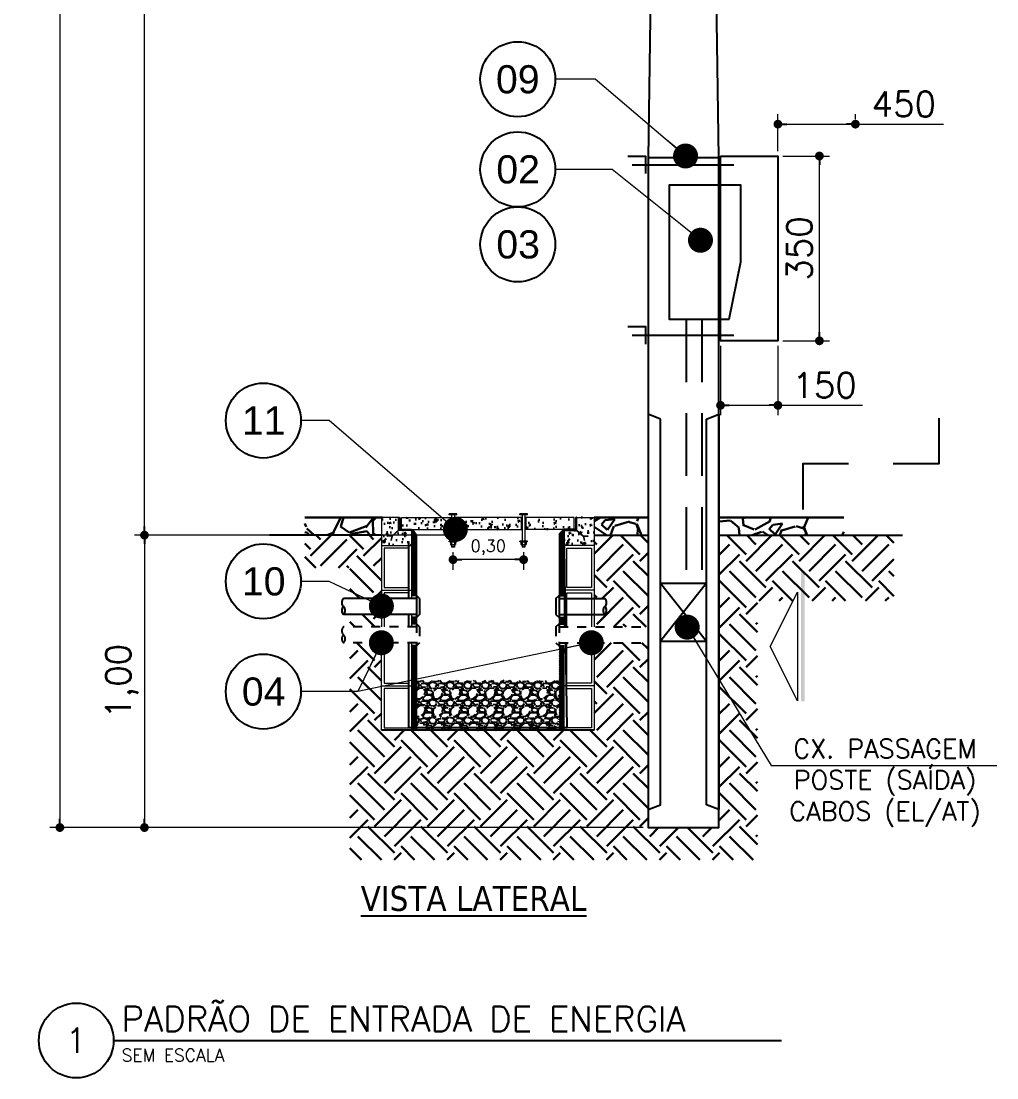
# Model space of a CAD drawing. Header units: inches. Extents: x -7660 to 802, y -193 to 3.
# Drawn here: x 469.91 to 480.67, y -149.16 to -137.51 of the extents above; entities that cross this region are included whole.
import ezdxf
from ezdxf.enums import TextEntityAlignment as Align

# ---------------------------------------------------------------- set-up
doc = ezdxf.new("R2010")
doc.units = ezdxf.units.IN
doc.header["$MEASUREMENT"] = 0
doc.linetypes.add('HIDDEN', pattern=[0.375, 0.25, -0.125])
for name, color, linetype in [('0-PENA01', 1, 'Continuous'), ('0-PENA06', 6, 'Continuous'), ('_A INSTALAR', 10, 'Continuous'), ('Civil_Titulo', 7, 'Continuous'), ('COTAS', 8, 'Continuous'), ('CSS PENA-02_INSTALAR', 6, 'Continuous'), ('CSS-HACHURAS-2', 253, 'Continuous'), ('CSS1-COTAS', 8, 'Continuous'), ('Indic_Exec', 10, 'Continuous'), ('indicação', 7, 'Continuous'), ('L3', 3, 'Continuous'), ('lay_exec', 2, 'Continuous'), ('TEXTO', 7, 'Continuous')]:
    doc.layers.add(name, color=color, linetype=linetype)
doc.layers.add('existente', color=8, linetype='Continuous', lineweight=0)
doc.styles.add('Arial_TXT', font='arial.ttf')
doc.styles.add('KBBR', font='KBBR.SHX')
doc.styles.add('Regua80-25', font='romans.shx', dxfattribs={"height": 5})
doc.styles.add('ROMANS', font='romans.shx', dxfattribs={"height": 10})
doc.styles.get("Standard").update_dxf_attribs({"font": 'arial.ttf'})
doc.styles.add('tahoma', font='tahoma.ttf')
doc.dimstyles.new('STANDARD$0', dxfattribs={"dimtxt": 0.15, "dimasz": 0.25, "dimexe": 0.2, "dimexo": 0.4, "dimgap": 0.08, "dimtad": 1, "dimdsep": 46, "dimtxsty": 'ROMANS', "dimblk": 'OBLIQUE', "dimcen": 2.5, "dimclrd": 1, "dimclre": 1, "dimclrt": 2, "dimadec": 0, "dimazin": 0, "dimtfac": 1, "dimtmove": 2, "dimatfit": 3, "dimldrblk": 'OBLIQUE', "dimfxl": 1, "dimtolj": 1, "dimtzin": 0, "dimarcsym": 0})
doc.dimstyles.new('VERMELHA', dxfattribs={"dimtxt": 0.15, "dimasz": 0.09, "dimexe": 0.18, "dimexo": 0.18, "dimgap": 0.18, "dimtad": 1, "dimdec": 3, "dimzin": 1, "dimdsep": 46, "dimtxsty": 'Standard', "dimblk1": 'DOT', "dimblk2": 'DOT', "dimsah": 1, "dimcen": 2.5, "dimclrd": 1, "dimclre": 1, "dimclrt": 256, "dimadec": 0, "dimazin": 0, "dimtfac": 1, "dimtdec": 3, "dimtmove": 0, "dimatfit": 3, "dimldrblk": 'DOT', "dimfxl": 1, "dimtolj": 1, "dimtzin": 1, "dimarcsym": 0})
pattern_1 = [(50, (-40700.718083, -20864.011923), (0.07172601826, -0.0062752135), [0.0075, -0.0825]), (355, (-40700.71808, -20864.01192), (-0.01387513336, 0.07521921337), [0.006, -0.066]), (100.45144446, (-40700.712106, -20864.012446), (0.05785088467, 0.0689439991), [0.0063740192, -0.0701142112]), (46.1842, (-40700.71808, -20863.99192), (0.10672413307, -0.01655192808), [0.01125, -0.12375]), (96.6356355, (-40700.70919, -20863.9933), (0.09346619457, 0.09741186008), [0.0095610342, -0.105171376]), (351.184164, (-40700.71808, -20863.99192), (0.0934661945, 0.09741186003), [0.009, -0.0990000001]), (21, (-40700.708083, -20863.996923), (0.05969070521, -0.04026188907), [0.0075, -0.0825]), (326, (-40700.70808, -20863.99692), (0.02433153319, 0.0725150045), [0.006, -0.066]), (71.45144474, (-40700.70311, -20864.00028), (0.08402223767, 0.03225311528), [0.006374019, -0.0701142112]), (37.5, (-40700.718083, -20864.011923), (0.001215985532, 0.033289385383), [0, -0.0652, 0, -0.067, 0, -0.06625]), (7.5, (-40700.718083, -20864.011923), (0.026306953744, 0.039441171188), [0, -0.0382, 0, -0.0637, 0, -0.02525]), (327.5, (-40700.740383, -20864.011923), (0.053382243617, -0.002255487173), [0, -0.025, 0, -0.078, 0, -0.1035]), (317.5, (-40700.750383, -20864.011923), (0.058318616934, 0.010010498233), [0, -0.0325, 0, -0.0518, 0, -0.0735])]
pattern_2 = [(253.012787504, (-64471.820498, 93420.952495), (-1.034069382188, -3.4613148531766), [0.0403608, -3.9957264141]), (209.969740728, (-64471.83229, 93420.913895), (3.1359225548097, 1.7933180783775), [0.0692604, -6.8567774284]), (157.510447078, (-64471.892289, 93420.879297), (4.1135636248543, -1.7229609119988), [0.0488364, -4.8348097788]), (292.273689006, (-64471.96663, 93420.761877), (-2.2638172343332, 5.5646322007421), [0.0630714, -6.2440674125]), (317.833654178, (-64471.942725, 93420.703512), (-2.8808874228215, 2.6287806407209), [0.0618465, -6.1228119384]), (22.273689006, (-64471.896884, 93420.661995), (-5.5646322007421, -2.2638172343332), [0.0630714, -6.2440674125]), (62.694240467, (-64471.838519, 93420.685901), (-2.2667455842208, -4.3671345818987), [0.0834087, -8.2574545647]), (97.255328375, (-64471.800256, 93420.760016), (-0.8860341747116, 6.8691297440974), [0.0787464, -7.79589644904]), (146.429565615, (-64471.810201, 93420.838132), (-3.8233499096767, 2.5203165412653), [0.063285, -6.2652219329]), (200.23635831, (-64471.86293, 93420.873126), (3.117601175743, 1.1227479276333), [0.0722496, -3.5402287736]), (247.397437798, (-64471.93072, 93420.848135), (-1.8680677695876, -4.51224143948745), [0.0934344, -9.2500125014]), (163.814074834, (-64471.69619, 93420.884676), (-2.66395922391, 0.7438556670105), [0.0318903, -3.1571534438]), (196.46923439, (-64471.726816, 93420.893565), (3.7881713264874, 1.1044265485667), [0.0606711, -6.00645342485]), (250, (-64471.785, 93420.87637), (0.12678547852, -0.2718923361), [0.0424263, -0.3818377687]), (228.198590514, (-64471.819244, 93420.900117), (1.10589072351, 1.177712064833), [0.0228474, -2.26188453176]), (316.801409486, (-64471.834473, 93420.883085), (-0.652248771678, 0.68889152981), [0.0323109, -1.58323854214]), (55.96375653, (-64471.81092, 93420.86097), (0.562106051289, 0.924141107789), [0.0524787, -1.69680686845]), (186.56505118, (-64471.78155, 93420.90446), (0.670570150744, -0.01832137907), [0.0379473, -0.91073599805]), (41.389540334, (-64471.992171, 93420.80955), (2.3385669255433, 2.083531793555), [0.05316, -5.262853544]), (95.346175942, (-64471.952288, 93420.844698), (0.3070709193004, -3.497957611311), [0.0445983, -4.4152223242]), (318.198590514, (-64471.806903, 93420.958834), (-1.177712064833, 1.10589072351), [0.0456945, -2.23903743176]), (8.610459666, (-64471.77284, 93420.928376), (-3.0992797966766, -0.452177776889), [0.05316, -5.262853544]), (4.44395478, (-64471.913564, 93420.640977), (-1.613032637599, -0.090142720389), [0.051264, -2.5119371236]), (319.77514057, (-64471.862454, 93420.644949), (-2.7541019442993, 2.35688830461), [0.0429534, -4.252392919]), (91.801409486, (-64471.6774, 93420.68821), (-0.090142720389, 1.6130326376), [0.0456945, -2.23903743176]), (42.354024636, (-64471.678835, 93420.733882), (-3.027458455354, -2.7357805652327), [0.0502893, -4.9786270843]), (94.44395478, (-64471.810626, 93420.626085), (0.090142720389, -1.613032637599), [0.025632, -2.5375691236]), (126.309932474, (-64471.69371, 93420.6806), (-0.7790342502, 0.960783865922), [0.015297, -1.5144088541]), (190.96375653, (-64471.70277, 93420.69293), (0.942462486855, 0.108464099456), [0.0618465, -1.1750851877]), (211.009005957, (-64471.763488, 93420.681167), (2.5921378825878, 1.539747121333), [0.057315, -5.6741769524]), (328.69006753, (-64471.79951, 93420.8365), (-0.525463293155, 0.4169991937), [0.0432666, -1.0383987826]), (18.157226587, (-64471.762543, 93420.814013), (4.8757406709313, 1.6115684626556), [0.0755382, -7.4782687872]), (85.9453959, (-64471.690766, 93420.837553), (-0.2000709947885, -2.410388266866), [0.0308868, -3.0578022423]), (115, (-64471.68858, 93420.86836), (-0.3986778146, 0.1451068576), [0.018, -0.282]), (145.256437164, (-64471.77273, 93420.686788), (1.9750676940995, -1.396104438688), [0.0416772, -4.1260559968]), (73.012787504, (-64471.806976, 93420.71054), (1.034069382188, 3.4613148531766), [0.0807216, -3.9553656141]), (25, (-64471.7834, 93420.78774), (0.1451068576, 0.3986778146), [0.078, -0.222]), (350.304846469, (-64471.7127, 93420.820704), (3.6064217107654, -0.6353915675548), [0.0474342, -4.69598229025]), (279.0546041, (-64471.665944, 93420.812716), (0.235249577978, -1.214354822966), [0.0436806, -2.1403523668]), (232.645975364, (-64471.65907, 93420.76958), (-3.8980996008868, -5.127847453032), [0.0711195, -7.0408422547]), (200.42607874, (-64471.702221, 93420.713046), (-3.6613858479651, -1.3763188846777), [0.0752397, -7.4487220224])]

# ---------------------------------------------------------------- blocks, each defined once
blk = doc.blocks.new('*U130')
at = {"color": 0}
blk.add_line((450, 0), (8487, 0), dxfattribs=at)
blk.add_circle((0, 0), 450, dxfattribs=at)
at = {"layer": 'Indic_Exec', "color": 4, "style": 'ROMANS'}
blk.add_attdef('TÍTULO', (547, 110), '', height=300, dxfattribs=at)
blk.add_attdef('00', text='', height=300, dxfattribs=at).set_placement((0, 0), align=Align.MIDDLE)
at = {"layer": 'Indic_Exec', "color": 2, "style": 'ROMANS'}
blk.add_attdef('ESCALA', (547, -251), '', height=150, dxfattribs=at)
blk = doc.blocks.new('A$C264D5A74')
at = {"layer": 'CSS-HACHURAS-2'}
h = blk.add_hatch(color=256, dxfattribs=at)
h.dxf.hatch_style = 1
h.paths.add_polyline_path([(9.524, 0.636), (1.272, 0.636, -0.4142136), (0.636, 1.272), (0.636, 9.524, 0.4142136), (0, 10.16), (0, 0), (10.16, 0, 0.4142136)])
at = {"color": 0, "ltscale": 0.001}
blk.add_lwpolyline([(0, 10.16), (0, 10.16, -0.4142136), (0.636, 9.524), (0.636, 1.272, 0.4142136), (1.272, 0.636), (9.524, 0.636, -0.4142136), (10.16, 0), (10.16, 0), (0, 0)], format="xyb", close=True, dxfattribs=at)
blk = doc.blocks.new('DOT')
at = {"layer": 'COTAS', "color": 0, "linetype": 'ByBlock'}
blk.add_line((-0.5, 0), (-1, 0), dxfattribs=at)
at = {"layer": 'COTAS', "color": 0, "linetype": 'ByBlock', "const_width": 0.5}
blk.add_lwpolyline([(-0.25, 0, 1), (0.25, 0, 1)], format="xyb", close=True, dxfattribs=at)
blk = doc.blocks.new('*D93')
at = {"layer": 'existente', "color": 8, "lineweight": -2, "transparency": 16777216}
for p, q in [((-1.3986, -0.3531), (-1.3986, -0.4232)), ((-1.1163, -0.3531), (-1.1163, -0.4232)), ((-1.1513, -0.3832), (-1.3636, -0.3832))]:
    blk.add_line(p, q, dxfattribs=at)
at = {"layer": 'existente', "color": 8, "lineweight": -2, "transparency": 16777216, "xscale": 0.035, "yscale": 0.035, "zscale": 0.035, "rotation": 180}
blk.add_blockref('DOT', (-1.3986, -0.3832), dxfattribs=at)
at = {"layer": 'existente', "color": 8, "lineweight": -2, "transparency": 16777216, "xscale": 0.035, "yscale": 0.035, "zscale": 0.035}
blk.add_blockref('DOT', (-1.1163, -0.3832), dxfattribs=at)
at = {"layer": 'existente', "color": 7, "transparency": 16777216, "insert": (-1.2575, -0.3352), "char_height": 0.047, "attachment_point": 5, "style": 'ROMANS'}
blk.add_mtext('\\A1;0,30', dxfattribs=at)
blk = doc.blocks.new('_Dot')
at = {"layer": '0-PENA01', "color": 0, "lineweight": -2}
blk.add_line((-0.5, 0), (-1, 0), dxfattribs=at)
at = {"layer": '0-PENA01', "color": 0, "const_width": 0.5}
blk.add_lwpolyline([(-0.25, 0, 1), (0.25, 0, 1)], format="xyb", close=True, dxfattribs=at)
blk = doc.blocks.new('*D94')
at = {"layer": 'existente', "color": 8, "lineweight": -2, "transparency": 16777216}
for p, q in [((-0.5732, 5.7736), (-2.6718, 5.7736)), ((-2.6318, -0.2503), (-2.6318, 5.7386)), ((-1.3734, -0.2853), (-2.6718, -0.2853))]:
    blk.add_line(p, q, dxfattribs=at)
at = {"layer": 'existente', "color": 8, "lineweight": -2, "transparency": 16777216, "xscale": 0.035, "yscale": 0.035, "zscale": 0.035}
for p, rotation in [((-2.6318, 5.7736), 90), ((-2.6318, -0.2853), 270)]:
    blk.add_blockref('DOT', p, dxfattribs=dict(at, rotation=rotation))
at = {"layer": 'existente', "color": 7, "transparency": 16777216, "insert": (-2.7214, 2.7441), "char_height": 0.1, "attachment_point": 5, "rotation": 90, "style": 'ROMANS'}
blk.add_mtext('\\A1;6,20', dxfattribs=at)
blk = doc.blocks.new('*D95')
at = {"layer": 'existente', "color": 8, "lineweight": -2, "transparency": 16777216}
for p, q in [((-0.5732, 5.7736), (-3.0096, 5.7736)), ((-2.9696, 5.7386), (-2.9696, -1.419)), ((-0.639, -1.454), (-3.0096, -1.454))]:
    blk.add_line(p, q, dxfattribs=at)
at = {"layer": 'existente', "color": 8, "lineweight": -2, "transparency": 16777216, "xscale": 0.035, "yscale": 0.035, "zscale": 0.035}
for p, rotation in [((-2.9696, 5.7736), 90), ((-2.9696, -1.454), 270)]:
    blk.add_blockref('DOT', p, dxfattribs=dict(at, rotation=rotation))
at = {"layer": 'existente', "color": 7, "transparency": 16777216, "insert": (-3.0592, 2.743), "char_height": 0.1, "attachment_point": 5, "rotation": 90, "style": 'ROMANS'}
blk.add_mtext('\\A1;7,20', dxfattribs=at)
blk = doc.blocks.new('*D96')
at = {"layer": 'existente', "color": 8, "lineweight": -2, "transparency": 16777216}
for p, q in [((-1.3734, -0.2853), (-2.6718, -0.2853)), ((-2.6318, -0.3203), (-2.6318, -1.419)), ((-1.5484, -1.454), (-2.6718, -1.454))]:
    blk.add_line(p, q, dxfattribs=at)
at = {"layer": 'existente', "color": 8, "lineweight": -2, "transparency": 16777216, "xscale": 0.035, "yscale": 0.035, "zscale": 0.035}
for p, rotation in [((-2.6318, -0.2853), 90), ((-2.6318, -1.454), 270)]:
    blk.add_blockref('DOT', p, dxfattribs=dict(at, rotation=rotation))
at = {"layer": 'existente', "color": 7, "transparency": 16777216, "insert": (-2.7214, -0.8697), "char_height": 0.1, "attachment_point": 5, "rotation": 90, "style": 'ROMANS'}
blk.add_mtext('\\A1;1,00', dxfattribs=at)
blk = doc.blocks.new('*D98')
at = {"layer": 'existente', "color": 8, "lineweight": -2, "transparency": 16777216}
for p, q in [((-0.0798, 1.2302), (0.1059, 1.2302)), ((0.0659, 0.5265), (0.0659, 1.1952)), ((-0.0798, 0.4915), (0.1059, 0.4915))]:
    blk.add_line(p, q, dxfattribs=at)
at = {"layer": 'existente', "color": 8, "lineweight": -2, "transparency": 16777216, "xscale": 0.035, "yscale": 0.035, "zscale": 0.035}
for p, rotation in [((0.0659, 1.2302), 90), ((0.0659, 0.4915), 270)]:
    blk.add_blockref('DOT', p, dxfattribs=dict(at, rotation=rotation))
at = {"layer": 'existente', "color": 7, "transparency": 16777216, "insert": (-0.0141, 0.8609), "char_height": 0.1, "attachment_point": 5, "rotation": 90, "style": 'ROMANS'}
blk.add_mtext('\\A1;350', dxfattribs=at)
blk = doc.blocks.new('TAG_LEGENDA')
at = {"layer": 'CSS1-COTAS'}
blk.add_circle((0, 0), 20, dxfattribs=at)
at = {"layer": 'CSS1-COTAS', "color": 3, "style": 'Regua80-25'}
blk.add_attdef('ERRO', text='', height=15, dxfattribs=at).set_placement((0, 0), align=Align.MIDDLE_CENTER)
blk = doc.blocks.new('*D99')
at = {"layer": 'existente', "color": 8, "lineweight": -2, "transparency": 16777216}
for p, q in [((-0.3293, 0.4715), (-0.3293, 0.1937)), ((-0.0998, 0.4715), (-0.0998, 0.1937)), ((-0.2943, 0.2337), (-0.1348, 0.2337)), ((-0.0998, 0.2337), (0.238, 0.2337))]:
    blk.add_line(p, q, dxfattribs=at)
at = {"layer": 'existente', "color": 8, "lineweight": -2, "transparency": 16777216, "xscale": 0.035, "yscale": 0.035, "zscale": 0.035, "rotation": 180}
blk.add_blockref('DOT', (-0.3293, 0.2337), dxfattribs=at)
at = {"layer": 'existente', "color": 8, "lineweight": -2, "transparency": 16777216, "xscale": 0.035, "yscale": 0.035, "zscale": 0.035}
blk.add_blockref('DOT', (-0.0998, 0.2337), dxfattribs=at)
at = {"layer": 'existente', "color": 7, "transparency": 16777216, "insert": (0.0866, 0.3137), "char_height": 0.1, "attachment_point": 5, "style": 'ROMANS'}
blk.add_mtext('\\A1;150', dxfattribs=at)
blk = doc.blocks.new('*D97')
at = {"layer": 'existente', "color": 8, "lineweight": -2, "transparency": 16777216}
for p, q in [((-0.0998, 1.2502), (-0.0998, 1.3975)), ((0.2097, 1.3775), (0.2097, 1.3975)), ((-0.0648, 1.3575), (0.1747, 1.3575)), ((0.2097, 1.3575), (0.5619, 1.3575))]:
    blk.add_line(p, q, dxfattribs=at)
at = {"layer": 'existente', "color": 8, "lineweight": -2, "transparency": 16777216, "xscale": 0.035, "yscale": 0.035, "zscale": 0.035, "rotation": 180}
blk.add_blockref('DOT', (-0.0998, 1.3575), dxfattribs=at)
at = {"layer": 'existente', "color": 8, "lineweight": -2, "transparency": 16777216, "xscale": 0.035, "yscale": 0.035, "zscale": 0.035}
blk.add_blockref('DOT', (0.2097, 1.3575), dxfattribs=at)
at = {"layer": 'existente', "color": 7, "transparency": 16777216, "insert": (0.4033, 1.4375), "char_height": 0.1, "attachment_point": 5, "style": 'ROMANS'}
blk.add_mtext('\\A1;450', dxfattribs=at)
blk = doc.blocks.new('entradass45')
at = {"linetype": 'ByBlock', "lineweight": 30}
h = blk.add_hatch(dxfattribs=at)
h.set_pattern_fill('GRAVEL', color=8, scale=0.3, angle=25)
h.set_pattern_definition(pattern_2)
h.paths.add_polyline_path([(-1.6802, -0.2853), (-1.6802, -0.2153), (-1.991, -0.2153), (-1.991, -0.2853)])
h = blk.add_hatch(dxfattribs=at)
h.set_pattern_fill('GRAVEL', color=8, scale=0.3, angle=25)
h.set_pattern_definition(pattern_2)
h.paths.add_polyline_path([(-0.8347, -0.2853), (-0.8347, -0.2153), (-0.619, -0.2153), (-0.619, -0.2853)])
h = blk.add_hatch(dxfattribs=at)
h.set_pattern_fill('GRAVEL', color=8, scale=0.3, angle=25)
h.set_pattern_definition(pattern_2)
h.paths.add_polyline_path([(0.1639, -0.2853), (0.1639, -0.2153), (-0.3361, -0.2153), (-0.3361, -0.2853)])
at = {"linetype": 'ByBlock'}
h = blk.add_hatch(dxfattribs=at)
h.set_pattern_fill('GRAVEL', color=8, scale=0.07)
h.set_pattern_definition([(228.012787504, (-40729.968548, -20863.8434185), (-0.56, -0.63), [0.00941752, -0.9323361633]), (184.969740728, (-40729.9748482, -20863.8504185), (0.84, 0.07), [0.01616076, -1.59991473329]), (132.510447078, (-40729.990948, -20863.8518185), (0.7, -0.77), [0.01139516, -1.12812228173]), (267.273689006, (-40730.0182482, -20863.8693185), (0.07, 1.4), [0.01471666, -1.45694906291]), (292.833654178, (-40730.0189482, -20863.8840185), (-0.35, 0.84), [0.01443085, -1.42865611897]), (357.273689006, (-40730.0133482, -20863.8973185), (-1.4, 0.07), [0.01471666, -1.45694906291]), (37.694240467, (-40729.9986482, -20863.8980185), (-0.91, -0.7), [0.01946203, -1.92673939842]), (72.255328375, (-40729.9832482, -20863.8861185), (0.49, 1.54), [0.01837416, -1.81904250478]), (121.429565615, (-40729.9776482, -20863.8686185), (-0.56, 0.91), [0.0147665, -1.46188511768]), (175.236358309, (-40729.985348, -20863.8560185), (0.77, -0.07), [0.01685824, -0.82605338052]), (222.397437798, (-40730.0021482, -20863.8546185), (-0.84, -0.77), [0.02180136, -2.15833625034]), (138.814074834, (-40729.948948, -20863.8700185), (-0.49, 0.42), [0.00744107, -0.73666913689]), (171.46923439, (-40729.9545482, -20863.8651185), (0.91, -0.14), [0.01415659, -1.40150579913]), (225, (-40729.96855, -20863.86302), (-8e-18, -0.07), [0.00989947, -0.08909547937]), (203.198590514, (-40729.973448, -20863.8546185), (0.35, 0.14), [0.00533106, -0.52777305741]), (291.801409486, (-40729.978348, -20863.856719), (-0.07, 0.21), [0.00753921, -0.3694223265]), (30.963756532, (-40729.975548, -20863.863719), (0.21, 0.14), [0.01224503, -0.39592160264]), (161.565051177, (-40729.965048, -20863.857419), (0.14, -0.07), [0.00885437, -0.21250506621]), (16.389540334, (-40730.0189482, -20863.8567185), (0.7, 0.21), [0.012404, -1.22799916027]), (70.346175942, (-40730.007048, -20863.8532185), (-0.2800000000001, -0.77000000000024), [0.01040627, -1.03021854231]), (293.198590514, (-40729.965048, -20863.8434185), (-0.14, 0.35), [0.01066205, -0.52244206741]), (343.610459666, (-40729.9608482, -20863.8532185), (-0.7, 0.21), [0.012404, -1.22799916027]), (339.44395478, (-40730.018948, -20863.9001185), (-0.35, 0.14), [0.0119616, -0.58611866217]), (294.775140569, (-40730.007748, -20863.9043185), (-0.35, 0.77), [0.01002246, -0.99222501443]), (66.801409486, (-40729.964348, -20863.9134185), (0.14, 0.35), [0.01066205, -0.52244206741]), (17.354024636, (-40729.9601482, -20863.9036185), (-0.91, -0.28), [0.01173417, -1.161679653]), (69.44395478, (-40729.998648, -20863.9134185), (-0.14, -0.35), [0.0059808, -0.59209946217]), (101.309932474, (-40729.968548, -20863.913419), (-0.07, 0.28), [0.0035693, -0.35336206595]), (165.96375653, (-40729.969248, -20863.909919), (0.21, -0.07), [0.01443085, -0.27418654379]), (186.009005957, (-40729.9832482, -20863.9064185), (0.7, 0.07), [0.0133735, -1.32397462222]), (303.690067526, (-40729.975548, -20863.870019), (-0.07, 0.14), [0.01009554, -0.24229304928]), (353.157226587, (-40729.9699482, -20863.8784185), (1.19, -0.14), [0.01762558, -1.74492938368]), (60.945395901, (-40729.952448, -20863.8805185), (-0.28, -0.49), [0.00720692, -0.71348718987]), (90, (-40729.94895, -20863.87422), (-0.07, 0.07), [0.0042, -0.0658]), (120.256437164, (-40729.984648, -20863.9043185), (0.28, -0.49), [0.00972468, -0.96274639926]), (48.012787504, (-40729.989548, -20863.8959185), (0.56, 0.63), [0.01883504, -0.9229186433]), (0, (-40729.97695, -20863.88192), (0.07, 0.07), [0.0182, -0.0518]), (325.304846469, (-40729.958748, -20863.8819185), (0.7, -0.49), [0.01106798, -1.09572920106]), (254.0546041, (-40729.949648, -20863.8882185), (-0.07, -0.28), [0.01019214, -0.49941555225]), (207.645975364, (-40729.9524482, -20863.8980185), (-1.33, -0.7), [0.01659455, -1.64286319276]), (175.42607874, (-40729.9671482, -20863.9057185), (-0.91, 0.07), [0.01755593, -1.73803513856])])
h.paths.add_polyline_path([(-0.975, -0.8658), (-1.5445, -0.8658), (-1.5445, -1.0658), (-1.4097, -1.0658), (-1.366, -1.0658), (-1.296, -1.0658), (-1.2267, -1.0658), (-1.1583, -1.0658), (-1.1097, -1.0658), (-0.975, -1.0658)])
at = {"layer": '0-PENA06', "linetype": 'ByBlock', "lineweight": 30}
h = blk.add_hatch(dxfattribs=at)
h.set_pattern_fill('EARTH', color=8, scale=0.6, angle=45)
h.set_pattern_definition([(45, (-40726.44356, -20844.17684), (0, 0.21213203436), [0.15, -0.15]), (45, (-40726.48333, -20844.13706), (0, 0.21213203436), [0.15, -0.15]), (45, (-40726.52311, -20844.09729), (0, 0.21213203436), [0.15, -0.15]), (135, (-40726.52311, -20844.07077), (-0.21213203436, 1e-17), [0.15, -0.15]), (135, (-40726.48333, -20844.031), (-0.21213203436, 1e-17), [0.15, -0.15]), (135, (-40726.44356, -20843.99122), (-0.21213203436, 1e-17), [0.15, -0.15])])
h.paths.add_polyline_path([(-1.8105, -0.6022), (-1.6847, -0.6022), (-1.6847, -0.6522), (-1.8105, -0.6522)])
h.paths.add_polyline_path([(-1.991, -0.2853), (-1.991, -0.4158), (-1.8105, -0.4158), (-1.8105, -0.539), (-1.6847, -0.539), (-1.6847, -0.2853)])
h = blk.add_hatch(dxfattribs=at)
h.set_pattern_fill('EARTH', color=8, scale=0.6, angle=45)
h.set_pattern_definition([(45, (-40725.76351, -20842.50024), (0, 0.21213203436), [0.15, -0.15]), (45, (-40725.80329, -20842.46047), (0, 0.21213203436), [0.15, -0.15]), (45, (-40725.84306, -20842.42069), (0, 0.21213203436), [0.15, -0.15]), (135, (-40725.84306, -20842.39417), (-0.21213203436, 1e-17), [0.15, -0.15]), (135, (-40725.80329, -20842.3544), (-0.21213203436, 1e-17), [0.15, -0.15]), (135, (-40725.76351, -20842.31462), (-0.21213203436, 1e-17), [0.15, -0.15])])
edge = h.paths.add_edge_path()
edge.add_line((-0.619, -0.6522), (-0.8347, -0.6522))
edge.add_line((-0.8347, -0.6522), (-0.8347, -0.6022))
edge.add_line((-0.8347, -0.6022), (-0.7915, -0.6022))
edge.add_arc((-0.8053, -0.5864), 0.0209, 311.0808, 408.9192)
edge.add_arc((-0.8053, -0.5548), 0.0209, 311.0808, 408.9192)
edge.add_line((-0.7915, -0.539), (-0.8347, -0.539))
edge.add_line((-0.8347, -0.539), (-0.8347, -0.2853))
edge.add_line((-0.8347, -0.2853), (-0.619, -0.2853))
edge.add_line((-0.619, -0.2853), (-0.619, -0.6522))
h.paths.add_polyline_path([(-0.8347, -0.7153), (-0.619, -0.7153), (-0.619, -1.3823), (-0.619, -1.454), (-0.3361, -1.454), (-0.3361, -0.2853), (0.3633, -0.2853), (0.3633, -0.5481), (-0.1821, -0.5481), (-0.1821, -1.5834), (-1.8105, -1.5834), (-1.8105, -0.7153), (-1.6847, -0.7153), (-1.6847, -1.0653), (-0.8347, -1.0653)])
at = {"layer": 'L3', "linetype": 'ByBlock', "lineweight": 30}
h = blk.add_hatch(dxfattribs=at)
h.set_pattern_fill('AR-CONC', color=8, scale=0.01)
h.set_pattern_definition(pattern_1)
h.paths.add_polyline_path([(-1.5647, -0.2653), (-1.6147, -0.2653), (-1.6147, -0.2145), (-1.6847, -0.2145), (-1.6847, -0.3262), (-1.5647, -0.3262)])
h = blk.add_hatch(dxfattribs=at)
h.set_pattern_fill('AR-CONC', color=8, scale=0.01)
h.set_pattern_definition(pattern_1)
h.paths.add_polyline_path([(-0.9147, -0.2153), (-1.1068, -0.2153), (-1.1068, -0.2622), (-0.9147, -0.2622)])
h.paths.add_polyline_path([(-1.1258, -0.2153), (-1.1258, -0.2622), (-1.3891, -0.2622), (-1.3891, -0.2153)])
h.paths.add_polyline_path([(-1.4081, -0.2153), (-1.4081, -0.2622), (-1.6047, -0.2622), (-1.6047, -0.2153)])
h = blk.add_hatch(dxfattribs=at)
h.set_pattern_fill('AR-CONC', color=8, scale=0.01)
h.set_pattern_definition(pattern_1)
h.paths.add_polyline_path([(-0.9548, -0.2653), (-0.9048, -0.2653), (-0.9048, -0.2145), (-0.8348, -0.2145), (-0.8348, -0.3262), (-0.9548, -0.3262)])
at = {"layer": 'lay_exec', "linetype": 'Continuous', "lineweight": 0}
h = blk.add_hatch(dxfattribs=at)
h.set_pattern_fill('ANSI31', color=1, scale=0.001, style=0)
h.set_pattern_definition([(45, (-21081.3706835, -10312.1176033), (-0.0022450640332, 0.0022450640332), [])])
h.paths.add_polyline_path([(-1.5647, -0.7277), (-1.5445, -0.7277), (-1.5445, -1.0653), (-1.5647, -1.0653)])
edge = h.paths.add_edge_path()
edge.add_line((-1.5445, -0.5266), (-1.5647, -0.5266))
edge.add_line((-1.5647, -0.5266), (-1.5647, -0.2653))
edge.add_arc((-1.5747, -0.2967), 0.0329, 23.1124, 72.3231, ccw=False)
edge.add_line((-1.5445, -0.2838), (-1.5445, -0.5266))
h.paths.add_polyline_path([(-1.5647, -0.6146), (-1.5445, -0.6146), (-1.5445, -0.6398), (-1.5647, -0.6398)])
h = blk.add_hatch(dxfattribs=at)
h.set_pattern_fill('ANSI31', color=1, scale=0.001, style=0)
h.set_pattern_definition([(45, (-21081.3667893, -10312.1176033), (-0.0022450640332, 0.0022450640332), [])])
h.paths.add_polyline_path([(-0.9541, -0.7277), (-0.9744, -0.7277), (-0.9744, -1.0653), (-0.9541, -1.0653)])
edge = h.paths.add_edge_path()
edge.add_line((-0.9541, -0.5266), (-0.9744, -0.5266))
edge.add_line((-0.9744, -0.5266), (-0.9744, -0.2838))
edge.add_arc((-0.9441, -0.2967), 0.0329, 107.6769, 156.8876, ccw=False)
edge.add_line((-0.9541, -0.2653), (-0.9541, -0.5266))
h.paths.add_polyline_path([(-0.9744, -0.6146), (-0.9541, -0.6146), (-0.9541, -0.6398), (-0.9744, -0.6398)])
at = {"color": 8, "linetype": 'ByBlock', "lineweight": 30}
for p, q in [((-1.991, -0.2153), (-1.6802, -0.2153)), ((-0.619, -0.2153), (-0.8347, -0.2153)), ((-0.3361, -0.2153), (0.1639, -0.2153))]:
    blk.add_line(p, q, dxfattribs=at)
at = {"ltscale": 2}
for p, q in [((-1.6802, -0.2853), (-2.1323, -0.2853)), ((-0.8347, -0.2853), (-0.619, -0.2853)), ((-0.3361, -0.2853), (0.3984, -0.2853)), ((-0.8347, -1.0653), (-1.6847, -1.0653))]:
    blk.add_line(p, q, dxfattribs=at)
at = {"color": 8, "ltscale": 2}
for p, q in [((-0.5698, -0.4775), (-0.3853, -0.4775)), ((-0.5698, -0.4775), (-0.3853, -0.7096)), ((-0.3853, -0.4775), (-0.5698, -0.7096)), ((-0.5698, -0.7096), (-0.3853, -0.7096))]:
    blk.add_line(p, q, dxfattribs=at)
at = {"ltscale": 2}
for points in [[(-0.3361, 1.2231), (-0.4032, 5.7736), (-0.5532, 5.7736), (-0.619, 1.2231)], [(-0.3361, 1.1146), (-0.2491, 1.1146), (-0.2491, 0.8062), (-0.2965, 0.5767), (-0.3361, 0.5767)], [(-1.5756, -0.539), (-1.5756, -0.3108)], [(-0.9547, -0.3262), (-0.9499, -0.6522)], [(-1.5756, -0.6522), (-1.5756, -0.6022)], [(-0.949, -0.7153), (-0.9439, -1.055), (-1.5756, -1.055), (-1.5756, -0.7153)]]:
    blk.add_lwpolyline(points, dxfattribs=at)
at = {"color": 1}
for points in [[(-0.7, 1.2302), (-0.6296, 1.2302), (-0.6296, 1.1598)], [(-0.683, 1.195), (-0.2761, 1.195)], [(-0.7, 0.549), (-0.6296, 0.549), (-0.6296, 0.4786)], [(-0.683, 0.5138), (-0.2761, 0.5138)]]:
    blk.add_lwpolyline(points, dxfattribs=at)
blk.add_lwpolyline([(-0.3293, 1.2302), (-0.0998, 1.2302), (-0.0998, 0.4915), (-0.3293, 0.4915)], close=True, dxfattribs=at)
at = {"ltscale": 2}
blk.add_lwpolyline([(-0.3361, 1.2231), (-0.619, 1.2231), (-0.619, -1.454), (-0.3361, -1.454)], close=True, dxfattribs=at)
at = {"color": 8, "ltscale": 2}
blk.add_lwpolyline([(-0.3361, 0.5767), (-0.5338, 0.5767), (-0.5338, 1.1146), (-0.3361, 1.1146)], dxfattribs=at)
for points in [[(-0.5698, 0.1789), (-0.619, 0.198), (-0.619, -1.3823), (-0.5698, -1.3631)], [(-0.3853, 0.1789), (-0.3361, 0.198), (-0.3361, -1.3823), (-0.3853, -1.3631)]]:
    blk.add_lwpolyline(points, close=True, dxfattribs=at)
at = {"color": 200}
for points in [[(0.5434, 0.1827), (0.5434, 0), (0.3607, 0)], [(0.1827, 0), (0, 0), (0, -0.1827)]]:
    blk.add_lwpolyline(points, dxfattribs=at)
at = {"layer": '0-PENA01'}
for points in [[(-0.3361, 1.1993), (-0.3293, 1.2061)], [(-0.3293, 1.0191), (-0.3361, 1.0123)]]:
    blk.add_lwpolyline(points, dxfattribs=at)
at = {"layer": '_A INSTALAR', "color": 5, "linetype": 'HIDDEN'}
for p, q in [((-0.4671, 0.5767), (-0.4671, -0.4775)), ((-0.404, 0.5767), (-0.404, -0.4775))]:
    blk.add_line(p, q, dxfattribs=at)
at = {"layer": '_A INSTALAR', "color": 6}
for p, q in [((-1.5442, -0.539), (-1.836, -0.539)), ((-1.5443, -0.5266), (-1.5647, -0.5266)), ((-1.5319, -0.539), (-1.5443, -0.5266)), ((-1.5443, -0.5266), (-1.5443, -0.6146)), ((-1.5319, -0.539), (-1.5319, -0.6022)), ((-0.9869, -0.539), (-0.9745, -0.5266)), ((-0.9869, -0.539), (-0.9869, -0.6022)), ((-0.9746, -0.539), (-0.7915, -0.539)), ((-0.9745, -0.5266), (-0.9541, -0.5266)), ((-0.9745, -0.5266), (-0.9745, -0.6146)), ((-1.5442, -0.6022), (-1.836, -0.6022)), ((-1.5443, -0.6146), (-1.5647, -0.6146)), ((-1.5319, -0.6022), (-1.5443, -0.6146)), ((-0.9869, -0.6022), (-0.9745, -0.6146)), ((-0.9746, -0.6022), (-0.7915, -0.6022)), ((-0.9745, -0.6146), (-0.9541, -0.6146))]:
    blk.add_line(p, q, dxfattribs=at)
at = {"layer": '_A INSTALAR', "color": 5, "linetype": 'HIDDEN', "ltscale": 0.1}
for p, q in [((-1.5442, -0.6522), (-1.836, -0.6522)), ((-1.5443, -0.6398), (-1.5647, -0.6398)), ((-1.5319, -0.6522), (-1.5443, -0.6398)), ((-1.5443, -0.6398), (-1.5443, -0.7277)), ((-1.5319, -0.6522), (-1.5319, -0.7153)), ((-0.9869, -0.6522), (-0.9745, -0.6398)), ((-0.9869, -0.6522), (-0.9869, -0.7153)), ((-0.9746, -0.6522), (-0.619, -0.6522)), ((-0.9745, -0.6398), (-0.9541, -0.6398)), ((-0.9745, -0.6398), (-0.9745, -0.7277)), ((-1.5442, -0.7153), (-1.836, -0.7153)), ((-1.5319, -0.7153), (-1.5443, -0.7277)), ((-0.9869, -0.7153), (-0.9745, -0.7277)), ((-0.9746, -0.7153), (-0.619, -0.7153)), ((-1.5443, -0.7277), (-1.5647, -0.7277)), ((-0.9745, -0.7277), (-0.9541, -0.7277))]:
    blk.add_line(p, q, dxfattribs=at)
at = {"layer": '_A INSTALAR', "color": 6}
for centre, start, end in [((-1.8223, -0.5548), 131.0808, 228.9192), ((-0.8053, -0.5548), 311.0808, 48.9192), ((-1.8223, -0.5864), 131.0808, 228.9192), ((-1.8498, -0.5864), 311.0808, 48.9192), ((-0.7778, -0.5864), 131.0808, 228.9192), ((-0.8053, -0.5864), 311.0808, 48.9192)]:
    blk.add_arc(centre, 0.0209, start, end, dxfattribs=at)
at = {"layer": '_A INSTALAR', "color": 5, "linetype": 'HIDDEN', "ltscale": 0.1}
for centre, start, end in [((-1.8223, -0.6679), 131.0808, 228.9192), ((-1.8223, -0.6995), 131.0808, 228.9192), ((-1.8498, -0.6995), 311.0808, 48.9192)]:
    blk.add_arc(centre, 0.0209, start, end, dxfattribs=at)
at = {"layer": 'existente', "color": 4, "linetype": 'ByBlock', "elevation": 0.1731}
blk.add_lwpolyline([(-0.0218, -0.9468), (-0.1303, -0.7297), (-0.0218, -0.5126), (-0.0218, -0.9468)], dxfattribs=at)
at = {"layer": 'existente', "color": 4, "linetype": 'ByBlock'}
blk.add_solid([(0.0072, -0.9495), (-0.0072, -0.9495), (0.0072, -0.4288), (-0.0072, -0.4288)], dxfattribs=at)
at = {"layer": 'lay_exec', "color": 1, "linetype": 'Continuous', "lineweight": 0}
for p, q in [((-1.4136, -0.2037), (-1.4136, -0.2006)), ((-1.3836, -0.2006), (-1.4136, -0.2006)), ((-1.3836, -0.2037), (-1.4136, -0.2037)), ((-1.4041, -0.2037), (-1.4041, -0.3094)), ((-1.3931, -0.2037), (-1.3931, -0.3094)), ((-1.3836, -0.2037), (-1.3836, -0.2006)), ((-1.1313, -0.2037), (-1.1313, -0.2006)), ((-1.1013, -0.2006), (-1.1313, -0.2006)), ((-1.1013, -0.2037), (-1.1313, -0.2037)), ((-1.1218, -0.2037), (-1.1218, -0.3094)), ((-1.1108, -0.2037), (-1.1108, -0.3094)), ((-1.1013, -0.2037), (-1.1013, -0.2006)), ((-1.4081, -0.2153), (-1.4081, -0.2622)), ((-1.3891, -0.2153), (-1.3891, -0.2622)), ((-1.1258, -0.2153), (-1.1258, -0.2622)), ((-1.1068, -0.2153), (-1.1068, -0.2622)), ((-1.6404, -0.2863), (-1.6606, -0.2883)), ((-1.6604, -0.2904), (-1.6606, -0.2883)), ((-1.6431, -0.2887), (-1.6604, -0.2904)), ((-1.6431, -0.2887), (-1.6472, -0.3056)), ((-1.6412, -0.2898), (-1.6451, -0.306)), ((-1.6147, -0.2638), (-1.6431, -0.2887)), ((-1.6133, -0.2653), (-1.6412, -0.2898)), ((-1.6047, -0.2622), (-1.4041, -0.2622)), ((-1.5445, -0.2838), (-1.5445, -0.6398)), ((-0.9147, -0.2622), (-1.1108, -0.2622)), ((-0.9744, -0.2838), (-0.9744, -0.6398)), ((-0.9062, -0.2653), (-0.8782, -0.2898)), ((-0.9048, -0.2638), (-0.8763, -0.2887)), ((-0.8791, -0.2863), (-0.8589, -0.2883)), ((-0.8782, -0.2898), (-0.8744, -0.306)), ((-0.8763, -0.2887), (-0.8723, -0.3056)), ((-0.8763, -0.2887), (-0.8591, -0.2904)), ((-0.8591, -0.2904), (-0.8589, -0.2883)), ((-1.6472, -0.3056), (-1.6451, -0.306)), ((-1.4136, -0.3126), (-1.4136, -0.3094)), ((-1.3836, -0.3094), (-1.4136, -0.3094)), ((-1.3836, -0.3126), (-1.4136, -0.3126)), ((-1.4091, -0.314), (-1.4091, -0.3221)), ((-1.4068, -0.3126), (-1.3905, -0.3126)), ((-1.4068, -0.3235), (-1.3905, -0.3235)), ((-1.4041, -0.3126), (-1.4041, -0.314)), ((-1.4041, -0.314), (-1.4041, -0.322)), ((-1.4041, -0.3235), (-1.4041, -0.3331)), ((-1.3931, -0.3323), (-1.4041, -0.3323)), ((-1.3931, -0.3331), (-1.4041, -0.3331)), ((-1.3931, -0.314), (-1.3931, -0.3221)), ((-1.3931, -0.3235), (-1.3931, -0.3331)), ((-1.3881, -0.314), (-1.3881, -0.322)), ((-1.3836, -0.3126), (-1.3836, -0.3094)), ((-1.1313, -0.3126), (-1.1313, -0.3094)), ((-1.1013, -0.3094), (-1.1313, -0.3094)), ((-1.1013, -0.3126), (-1.1313, -0.3126)), ((-1.1268, -0.314), (-1.1268, -0.3221)), ((-1.1245, -0.3126), (-1.1081, -0.3126)), ((-1.1245, -0.3235), (-1.1081, -0.3235)), ((-1.1218, -0.3126), (-1.1218, -0.314)), ((-1.1218, -0.314), (-1.1218, -0.322)), ((-1.1218, -0.3235), (-1.1218, -0.3331)), ((-1.1108, -0.3323), (-1.1218, -0.3323)), ((-1.1108, -0.3331), (-1.1218, -0.3331)), ((-1.1108, -0.314), (-1.1108, -0.3221)), ((-1.1108, -0.3235), (-1.1108, -0.3331)), ((-1.1058, -0.314), (-1.1058, -0.322)), ((-1.1013, -0.3126), (-1.1013, -0.3094)), ((-0.8723, -0.3056), (-0.8744, -0.306))]:
    blk.add_line(p, q, dxfattribs=at)
at = {"layer": 'lay_exec', "color": 3, "linetype": 'Continuous', "lineweight": 0}
for p, q in [((-1.6847, -0.2145), (-1.6847, -0.539)), ((-1.6147, -0.2145), (-1.6847, -0.2145)), ((-0.9047, -0.2145), (-0.8347, -0.2145)), ((-0.8347, -0.2145), (-0.8347, -0.3262)), ((-0.8347, -0.2403), (-0.8347, -0.6522)), ((-1.5647, -0.2653), (-1.5647, -0.539)), ((-0.9547, -0.2653), (-0.9547, -0.6522)), ((-1.6847, -0.3262), (-1.5647, -0.3262)), ((-1.6847, -0.3262), (-1.5647, -0.3262)), ((-0.8347, -0.3262), (-0.9547, -0.3262)), ((-1.6847, -0.5047), (-1.5647, -0.5047)), ((-0.8347, -0.5047), (-0.9547, -0.5047)), ((-1.6847, -0.6022), (-1.6847, -0.6522)), ((-1.5647, -0.6022), (-1.5647, -0.6522)), ((-1.6847, -0.8873), (-1.5647, -0.8873)), ((-0.8347, -0.8873), (-0.9547, -0.8873))]:
    blk.add_line(p, q, dxfattribs=at)
at = {"layer": 'lay_exec', "linetype": 'Continuous', "lineweight": 0}
blk.add_line((-1.5445, -0.7277), (-1.5445, -1.0655), dxfattribs=at)
at = {"layer": 'lay_exec', "color": 1, "linetype": 'Continuous', "lineweight": 0}
for points in [[(-1.6047, -0.2622), (-1.6047, -0.2153), (-1.4041, -0.2153)], [(-1.1218, -0.2153), (-1.3931, -0.2153)], [(-0.9147, -0.2653), (-0.9147, -0.2153), (-1.1108, -0.2153)], [(-1.3931, -0.2622), (-1.1218, -0.2622)]]:
    blk.add_lwpolyline(points, dxfattribs=at)
at = {"layer": 'lay_exec', "color": 3, "linetype": 'Continuous', "lineweight": 0}
for points in [[(-1.6739, -0.4939), (-1.5756, -0.4939), (-1.5756, -0.337), (-1.6739, -0.337)], [(-0.8456, -0.4939), (-0.9439, -0.4939), (-0.9439, -0.337), (-0.8456, -0.337)], [(-1.6739, -1.055), (-1.5756, -1.055), (-1.5756, -0.8981), (-1.6739, -0.8981)], [(-0.8456, -1.055), (-0.9439, -1.055), (-0.9439, -0.8981), (-0.8456, -0.8981)]]:
    blk.add_lwpolyline(points, close=True, dxfattribs=at)
for points in [[(-1.5756, -0.539), (-1.5756, -0.5155), (-1.6739, -0.5155), (-1.6739, -0.539)], [(-0.9439, -0.6522), (-0.9439, -0.5155), (-0.8456, -0.5155), (-0.8456, -0.6522)], [(-1.6739, -0.6022), (-1.6739, -0.6522)], [(-1.5756, -0.6522), (-1.5756, -0.6022)], [(-1.5647, -0.7153), (-1.5647, -1.0653), (-1.6847, -1.0653), (-1.6847, -0.7153)], [(-1.6739, -0.7153), (-1.6739, -0.8764), (-1.5756, -0.8764), (-1.5756, -0.7153)], [(-0.8347, -0.7153), (-0.8347, -1.0653), (-0.9547, -1.0653), (-0.9547, -0.7407)], [(-0.8456, -0.7153), (-0.8456, -0.8764), (-0.9439, -0.8764), (-0.9439, -0.7153)]]:
    blk.add_lwpolyline(points, dxfattribs=at)
at = {"layer": 'lay_exec', "color": 1, "linetype": 'Continuous', "lineweight": 0}
for centre, radius, start, end in [((-1.5747, -0.2967), 0.0329, 23.1124, 72.3231), ((-0.9447, -0.2967), 0.0329, 107.6769, 156.8876), ((-0.9441, -0.2967), 0.0329, 107.6769, 156.8876), ((-1.4066, -0.3154), 0.00288, 29.1575, 149.3229), ((-1.4066, -0.3206), 0.00288, 210.6771, 330.8425), ((-1.3986, -0.3236), 0.0111, 60.7545, 119.9393), ((-1.3986, -0.3124), 0.0111, 240.0607, 299.2455), ((-1.3907, -0.3154), 0.00288, 29.1575, 149.3229), ((-1.3907, -0.3206), 0.00288, 210.6771, 330.8425), ((-1.1243, -0.3154), 0.00288, 29.1575, 149.3229), ((-1.1243, -0.3206), 0.00288, 210.6771, 330.8425), ((-1.1162, -0.3236), 0.0111, 60.7545, 119.9393), ((-1.1162, -0.3124), 0.0111, 240.0607, 299.2455), ((-1.1083, -0.3154), 0.00288, 29.1575, 149.3229), ((-1.1083, -0.3206), 0.00288, 210.6771, 330.8425)]:
    blk.add_arc(centre, radius, start, end, dxfattribs=at)
at = {"layer": 'lay_exec', "color": 8, "linetype": 'Continuous', "lineweight": 0}
blk.add_arc((-0.9748, -0.9287), 0.00337, 93.1487, 266.8513, dxfattribs=at)
at = {"layer": 'CSS PENA-02_INSTALAR', "ltscale": 0.8, "yscale": 0.005000000000000001, "zscale": 0.005000000000000001}
for p, xscale in [((-1.6147, -0.2653), 0.005000000000000001), ((-0.9047, -0.2653), -0.005000000000000001)]:
    blk.add_blockref('A$C264D5A74', p, dxfattribs=dict(at, xscale=xscale))
at = {"layer": 'CSS1-COTAS'}
ref = blk.add_blockref('TAG_LEGENDA', (-1.1394, 1.5369), dxfattribs=dict(at, xscale=0.007494549398437501, yscale=0.007494549398437501, zscale=0.007494549398437501))
ref.add_attrib('ERRO', '09', dxfattribs={"color": 3, "height": 0.11242, "style": 'Arial_TXT'}).set_placement((-1.1396, 1.5369), align=Align.MIDDLE_CENTER)
ref = blk.add_blockref('TAG_LEGENDA', (-1.1394, 1.1768), dxfattribs=dict(at, xscale=0.007494549398437501, yscale=0.007494549398437501, zscale=0.007494549398437501))
ref.add_attrib('ERRO', '02', dxfattribs={"color": 3, "height": 0.11242, "style": 'Arial_TXT'}).set_placement((-1.1382, 1.1768), align=Align.MIDDLE_CENTER)
ref = blk.add_blockref('TAG_LEGENDA', (-1.1394, 0.877), dxfattribs=dict(at, xscale=0.007494549398437501, yscale=0.007494549398437501, zscale=0.007494549398437501))
ref.add_attrib('ERRO', '03', dxfattribs={"color": 3, "height": 0.11242, "style": 'Arial_TXT'}).set_placement((-1.1382, 0.877), align=Align.MIDDLE_CENTER)
ref = blk.add_blockref('TAG_LEGENDA', (-2.1563, 0.173), dxfattribs=dict(at, xscale=0.007494549398437501, yscale=0.007494549398437501, zscale=0.007494549398437501))
ref.add_attrib('ERRO', '11', dxfattribs={"color": 3, "height": 0.11242, "style": 'Arial_TXT'}).set_placement((-2.1551, 0.173), align=Align.MIDDLE_CENTER)
ref = blk.add_blockref('TAG_LEGENDA', (-2.1563, -0.4699), dxfattribs=dict(at, xscale=0.007494549398437501, yscale=0.007494549398437501, zscale=0.007494549398437501))
ref.add_attrib('ERRO', '10', dxfattribs={"color": 3, "height": 0.11242, "style": 'Arial_TXT'}).set_placement((-2.1551, -0.4699), align=Align.MIDDLE_CENTER)
ref = blk.add_blockref('TAG_LEGENDA', (-2.1563, -0.9103), dxfattribs=dict(at, xscale=0.007494549398437501, yscale=0.007494549398437501, zscale=0.007494549398437501))
ref.add_attrib('ERRO', '04', dxfattribs={"color": 3, "height": 0.11242, "style": 'Arial_TXT'}).set_placement((-2.1551, -0.9103), align=Align.MIDDLE_CENTER)
at = {"layer": 'Civil_Titulo', "color": 4, "insert": (-1.7673, -1.6871), "char_height": 0.1, "width": 1.199099, "attachment_point": 1, "style": 'tahoma'}
blk.add_mtext('{\\LVISTA LATERAL}', dxfattribs=at)
at = {"layer": 'indicação', "color": 7, "insert": (0.8769, -1.1011), "char_height": 0.075, "width": 1.097984, "attachment_point": 3, "style": 'KBBR'}
blk.add_mtext('\\pxqc;{\\Fromans|c0;CX. PASSAGEM\\PPOSTE (SAÍDA)\\PCABOS (EL/AT)}', dxfattribs=at)
at = {"layer": 'existente'}
dim = blk.add_linear_dim(base=(-2.9696, -1.454), p1=(-0.5532, 5.7736), p2=(-0.619, -1.454), angle=90, text='7,20', dimstyle='STANDARD$0', override={"dimtxt": 0.1, "dimasz": 0.035, "dimexe": 0.04, "dimexo": 0.02, "dimgap": 0.03, "dimzin": 1, "dimlunit": 6, "dimblk": 'DOT', "dimcen": 0, "dimdle": 0.25, "dimclrd": 8, "dimclre": 8, "dimclrt": 7, "dimadec": 2, "dimtmove": 0}, dxfattribs=at)
dim.commit()
dim.dimension.update_dxf_attribs({"geometry": '*D95', "text_midpoint": (-2.9696, 2.743), "dimtype": 128})
for base, p1, p2, angle, text, override, picture, middle in [((-2.6318, 5.7736), (-1.3534, -0.2853), (-0.5532, 5.7736), 90, '6,20', {"dimtxt": 0.1, "dimasz": 0.035, "dimexe": 0.04, "dimexo": 0.02, "dimgap": 0.03, "dimzin": 1, "dimlunit": 6, "dimblk": 'DOT', "dimcen": 0, "dimdle": 0.25, "dimclrd": 8, "dimclre": 8, "dimclrt": 7, "dimadec": 2, "dimtmove": 0}, '*D94', (-2.7214, 2.7441)), ((0.0659, 1.2302), (-0.0998, 0.4915), (-0.0998, 1.2302), 90, '350', {"dimtxt": 0.1, "dimasz": 0.035, "dimexe": 0.04, "dimexo": 0.02, "dimgap": 0.03, "dimzin": 1, "dimlunit": 6, "dimblk": 'DOT', "dimcen": 0, "dimdle": 0.25, "dimclrd": 8, "dimclre": 8, "dimclrt": 7, "dimadec": 2, "dimtmove": 0}, '*D98', (-0.0141, 0.8609)), ((-2.6318, -1.454), (-1.3534, -0.2853), (-1.5284, -1.454), 90, '1,00', {"dimtxt": 0.1, "dimasz": 0.035, "dimexe": 0.04, "dimexo": 0.02, "dimgap": 0.03, "dimzin": 1, "dimlunit": 6, "dimblk": 'DOT', "dimcen": 0, "dimdle": 0.25, "dimclrd": 8, "dimclre": 8, "dimclrt": 7, "dimadec": 2, "dimtmove": 0}, '*D96', (-2.7214, -0.8697)), ((-1.3986, -0.3832), (-1.1163, -0.3331), (-1.3986, -0.3331), 180, '0,30', {"dimtxt": 0.047, "dimasz": 0.035, "dimexe": 0.04, "dimexo": 0.02, "dimgap": 0.02, "dimzin": 1, "dimlunit": 6, "dimblk": 'DOT', "dimcen": 0, "dimdle": 0.25, "dimclrd": 8, "dimclre": 8, "dimclrt": 7, "dimadec": 2, "dimtmove": 0}, '*D93', (-1.2575, -0.3352))]:
    dim = blk.add_linear_dim(base=base, p1=p1, p2=p2, angle=angle, text=text, dimstyle='STANDARD$0', override=override, dxfattribs=at)
    dim.commit()
    dim.dimension.update_dxf_attribs({"geometry": picture, "text_midpoint": middle})
dim = blk.add_linear_dim(base=(0.2097, 1.3575), p1=(-0.0998, 1.2302), p2=(0.2097, 1.3575), text='450', dimstyle='STANDARD$0', override={"dimtxt": 0.1, "dimasz": 0.035, "dimexe": 0.04, "dimexo": 0.02, "dimgap": 0.03, "dimzin": 1, "dimlunit": 6, "dimblk": 'DOT', "dimcen": 0, "dimdle": 0.25, "dimclrd": 8, "dimclre": 8, "dimclrt": 7, "dimadec": 2, "dimtmove": 0}, dxfattribs=at)
dim.commit()
dim.dimension.update_dxf_attribs({"geometry": '*D97', "text_midpoint": (0.4033, 1.4375)})
dim = blk.add_linear_dim(base=(-0.3293, 0.2337), p1=(-0.0998, 0.4915), p2=(-0.3293, 0.4915), text='150', dimstyle='STANDARD$0', override={"dimtxt": 0.1, "dimasz": 0.035, "dimexe": 0.04, "dimexo": 0.02, "dimgap": 0.03, "dimzin": 1, "dimlunit": 6, "dimblk": 'DOT', "dimcen": 0, "dimdle": 0.25, "dimclrd": 8, "dimclre": 8, "dimclrt": 7, "dimadec": 2, "dimtmove": 0}, dxfattribs=at)
dim.commit()
dim.dimension.update_dxf_attribs({"geometry": '*D99', "text_midpoint": (0.0866, 0.2337), "dimtype": 128})
at = {"layer": 'TEXTO'}
for points in [[(-0.4689, 1.2302), (-0.8307, 1.5369), (-0.9895, 1.5369)], [(-0.4094, 0.8935), (-0.7624, 1.1768), (-0.9895, 1.1768)], [(-1.3891, -0.2622), (-1.8928, 0.173), (-2.0064, 0.173)], [(-1.6847, -0.5687), (-1.8928, -0.4699), (-2.0064, -0.4699)], [(-0.4625, -0.6529), (-0.1272, -1.2056), (0.7754, -1.2056)], [(-1.6847, -0.7153), (-1.7793, -0.9103), (-2.0064, -0.9103)], [(-0.8456, -0.7153), (-1.7793, -0.9103), (-2.0064, -0.9103)]]:
    blk.add_leader(points, dimstyle='VERMELHA', override={"dimasz": 0.1, "dimtad": 0, "dimclrd": 8}, dxfattribs=at)
blk = doc.blocks.new('padrão entrada vivo-winityt')
at = {"color": 2, "linetype": 'ByBlock', "lineweight": 5, "xscale": 2.759060338881558, "yscale": 2.759060338881558, "zscale": 2.759060338881558}
blk.add_blockref('entradass45', (3791.306, 1801.985, -0.304), dxfattribs=at)
at = {"layer": 'indicação', "color": 4, "lineweight": 5, "xscale": 0.0009161706590857472, "yscale": 0.0009161706590857472, "zscale": 0.0009161706590857472}
blk.add_blockref('*U130', (3783.293, 1795.625), dxfattribs=at).add_auto_attribs({'00': '1', 'TÍTULO': 'PADRÃO DE ENTRADA DE ENERGIA', 'ESCALA': 'SEM ESCALA'})

msp = doc.modelspace()

# ---------------------------------------------------------------- block references
msp.add_blockref('padrão entrada vivo-winityt', (-3312.77283, -1944.37318))

doc.saveas('drawing.dxf')
